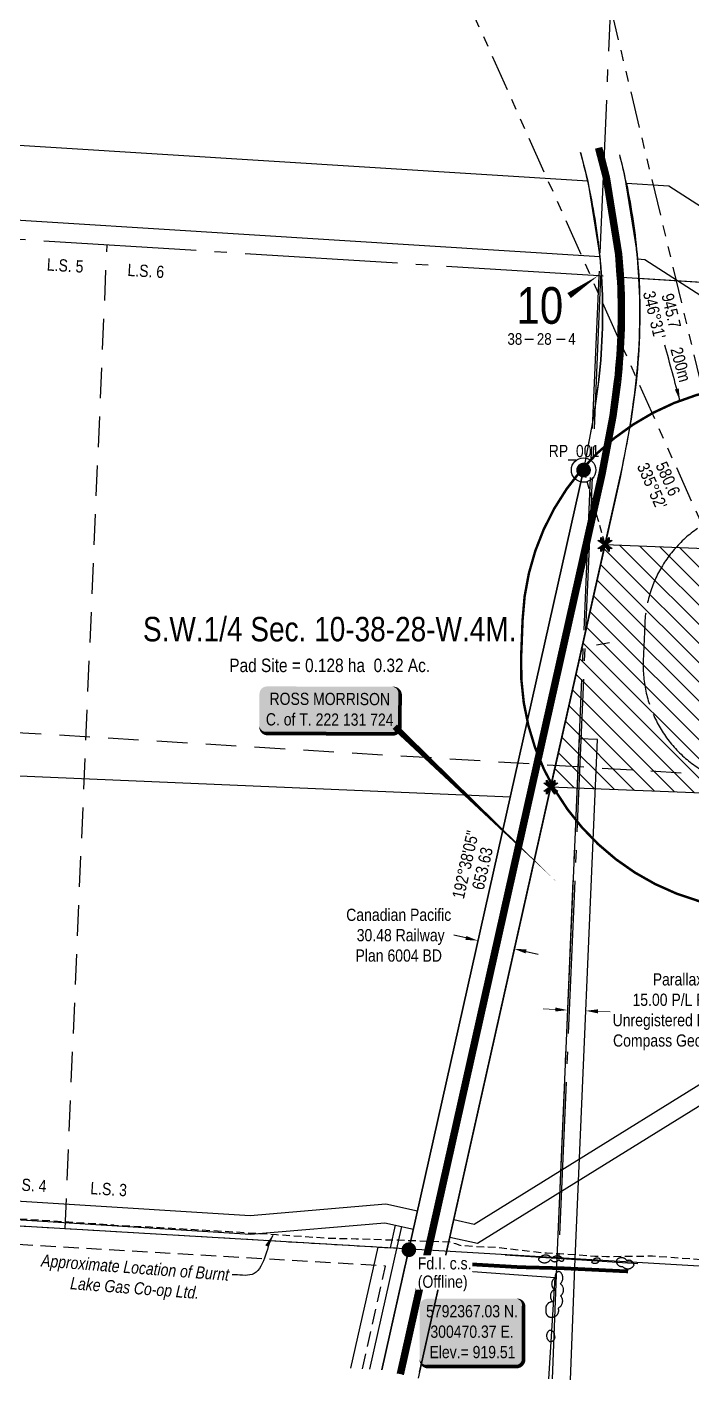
# Model space of a CAD drawing. Extents: x 296548 to 304697, y 5790571 to 5795015.
# Drawn here: x 300158 to 300702, y 5792261 to 5793367 of the extents above; entities that cross this region are included whole.
import ezdxf
from ezdxf.enums import TextEntityAlignment as Align

# ---------------------------------------------------------------- set-up
doc = ezdxf.new("R2010")
doc.units = 0
doc.header["$LTSCALE"] = 5
doc.header["$PDSIZE"] = 0.5
for name, pattern in [('0', [1, 1, 0]), ('DGN5', [5.86086, 1.95362, -3.90724]), ('foc-ACCESSROAD', [3.75, 2.5, -1.25]), ('foc-BUFFER', [16.75, 15, -1.75]), ('foc-DRILLPATH', [14.75, 6, -1.75, 1.75, -1.75, 1.75, -1.75]), ('foc-LSD', [8, 5, -3]), ('foc-QUARTERLINE', [33, 25, -3, 2, -3]), ('foc-TIELINE', [1.875, 1.25, -0.625]), ('foc-TRAV', [1.875, 1.25, -0.625]), ('UG_PIPE', [1.875, 1.25, -0.625])]:
    doc.linetypes.add(name, pattern=pattern)
doc.layers.get('Defpoints').update_dxf_attribs({"color": 9})
for name, color, linetype in [('10', 1, 'Continuous'), ('35', 37, 'Continuous'), ('9', 3, 'Continuous'), ('AS-FENCE', 48, 'foc-FENCE'), ('AS-PIPE-UG', 44, 'UG_PIPE'), ('AS-PIPE-UG-T', 44, 'Continuous'), ('AS-ROADS', 254, 'Continuous'), ('AUX-BUFFER', 7, 'foc-BUFFER'), ('BF_SLNET_arc', 7, 'Continuous'), ('C-AR', 13, 'foc-ACCESSROAD'), ('C-RW', 13, 'Continuous'), ('C-SYMBOL', 7, 'Continuous'), ('CG-NOTES', 7, 'Continuous'), ('DETAIL-T', 7, 'Continuous'), ('F-RW', 190, 'Continuous'), ('L-AREAREQUIRED', 7, 'Continuous'), ('L-BD', 7, 'Continuous'), ('L-BD1', 253, 'Continuous'), ('L-MON', 1, 'Continuous'), ('L-QSEC', 8, 'foc-QUARTERLINE'), ('L-SEC', 7, 'Continuous'), ('L-SECLBL', 7, 'Continuous'), ('L-SECQ', 8, 'foc-QUARTERLINE'), ('L-SECTION-LSD', 7, 'foc-LSD'), ('L-TIE', 7, 'foc-TIELINE'), ('L-TITLEDB', 4, 'Continuous'), ('L-TITLEDB-T', 4, 'Continuous'), ('P-LTO', 14, 'Continuous'), ('P-PDRILLPATH', 12, 'foc-DRILLPATH'), ('P-PROPOSED', 10, 'Continuous'), ('P-TRAV', 4, 'foc-TRAV'), ('T-BUSH', 110, '0')]:
    doc.layers.add(name, color=color, linetype=linetype)
doc.layers.add('C-RW-T', color=13, linetype='Continuous', lineweight=9)
doc.layers.add('P-PROPOSED-EXISTING-H', color=7, linetype='Continuous', true_color=0xffeebd)
doc.styles.add('100L', font='ARIALN.TTF', dxfattribs={"height": 11})
doc.styles.add('175L', font='ARIALN.TTF', dxfattribs={"height": 20})
doc.styles.add('80', font='ARIALN.TTF', dxfattribs={"height": 10})
doc.styles.add('80CG', font='ARIALN.TTF', dxfattribs={"height": 10})
doc.styles.add('80L', font='ARIALN.TTF', dxfattribs={"height": 10})
doc.styles.add('foc-LtypeFont', font='ARIALN.TTF', dxfattribs={"height": 7.35})
doc.styles.add('SIMPLEX', font='ARIALN.TTF')
doc.linetypes.add('foc-FENCE', pattern='A,10,-1,["X",foc-LtypeFont,S=0.2,R=0,X=-0.625,Y=-0.75],-1.24', length=12.24)
doc.dimstyles.new('CG2011', dxfattribs={"dimscale": 5, "dimtxt": 9, "dimasz": 2, "dimexe": 0.2, "dimexo": 0.0625, "dimgap": 0.5, "dimtad": 0, "dimtih": 1, "dimtoh": 1, "dimzin": 0, "dimdsep": 46, "dimtxsty": '80CG', "dimcen": 0.1, "dimse1": 1, "dimse2": 1, "dimclrd": 256, "dimclrt": 256, "dimaunit": 1, "dimadec": 4, "dimazin": 0, "dimtfac": 0.06, "dimtofl": 0, "dimtmove": 0, "dimatfit": 1, "dimfxl": 0.2, "dimtolj": 1, "dimtzin": 0, "dimlwd": -1, "dimarcsym": 0})
doc.dimstyles.new('Compass 5 000', dxfattribs={"dimscale": 5, "dimtxt": 9, "dimasz": 2, "dimexe": 0.2, "dimexo": 0.0625, "dimgap": 0.5, "dimtad": 0, "dimtih": 1, "dimtoh": 1, "dimzin": 0, "dimdsep": 46, "dimtxsty": '80CG', "dimcen": 0.1, "dimse1": 1, "dimse2": 1, "dimclrd": 256, "dimclrt": 256, "dimaunit": 1, "dimadec": 4, "dimazin": 0, "dimtfac": 0.06, "dimtofl": 0, "dimtmove": 0, "dimatfit": 1, "dimfxl": 0.2, "dimtolj": 1, "dimtzin": 0, "dimlwd": -1, "dimarcsym": 0})

# ---------------------------------------------------------------- blocks, each defined once
blk = doc.blocks.new('L-SECLBL')
at = {"layer": '9', "color": 7}
for p, q in [((-5.1, -27.8), (-12.3, -27.8)), ((20.7, -27.8), (13.5, -27.8))]:
    blk.add_line(p, q, dxfattribs=at)
at = {"layer": '10', "color": 2, "style": 'SIMPLEX'}
blk.add_attdef('SEC', text='', height=30, dxfattribs=at).set_placement((0, 0), align=Align.MIDDLE)
at = {"layer": '10', "color": 5, "style": '80L'}
blk.add_attdef('TWP', text='', height=9.5, dxfattribs=at).set_placement((-14.4, -27.4), align=Align.MIDDLE_RIGHT)
blk.add_attdef('RGE', text='', height=9.5, dxfattribs=at).set_placement((3.6, -27.4), align=Align.MIDDLE_CENTER)
blk.add_attdef('MER', text='', height=9.5, dxfattribs=at).set_placement((23.2, -27.4), align=Align.MIDDLE_LEFT)
blk = doc.blocks.new('*D403')
at = {"layer": 'Defpoints', "color": 0, "transparency": 16777216}
for p in [(300590.9, 5792905), (300620.7, 5792898.3), (300556.5, 5792613.2)]:
    blk.add_point(p, dxfattribs=at)
at = {"layer": 'L-TITLEDB-T', "transparency": 16777216}
for p, q in [((300517.1, 5792622.1), (300507.3, 5792624.3)), ((300566.3, 5792611), (300576.1, 5792608.8))]:
    blk.add_line(p, q, dxfattribs=at)
for points in [[(300517.4, 5792623.7), (300516.7, 5792620.5), (300526.8, 5792619.9)], [(300566.7, 5792612.7), (300565.9, 5792609.4), (300556.5, 5792613.2)]]:
    blk.add_solid(points, dxfattribs=at)
at = {"layer": 'L-TITLEDB-T', "transparency": 16777216, "insert": (300462.1, 5792624.3), "char_height": 10, "attachment_point": 5, "style": '80CG'}
blk.add_mtext('\\A1;Canadian Pacific\\P 30.48 Railway\\PPlan 6004 BD', dxfattribs=at)
blk = doc.blocks.new('*D405')
at = {"layer": 'C-RW-T', "transparency": 16777216}
for p, q in [((300590.2, 5792563.6), (300580.2, 5792564)), ((300625.1, 5792562.1), (300635.1, 5792561.7))]:
    blk.add_line(p, q, dxfattribs=at)
for points in [[(300590.2, 5792565.2), (300590.1, 5792561.9), (300600.2, 5792563.1)], [(300625.2, 5792563.7), (300625.1, 5792560.4), (300615.1, 5792562.5)]]:
    blk.add_solid(points, dxfattribs=at)
at = {"layer": 'Defpoints', "color": 0, "transparency": 16777216}
for p in [(300601.3, 5792590.1), (300616.3, 5792589.5), (300615.1, 5792562.5)]:
    blk.add_point(p, dxfattribs=at)
at = {"layer": 'C-RW-T', "transparency": 16777216, "insert": (300690.6, 5792561.7), "char_height": 10, "attachment_point": 5, "style": '80CG'}
blk.add_mtext('\\A1;Parallax\\P15.00 P/L R/W\\PUnregistered Plan by\\PCompass Geomatics', dxfattribs=at)
blk = doc.blocks.new('fdia')
at = {"color": 255, "const_width": 1}
blk.add_lwpolyline([(-0.5, 0, 1), (0.5, 0, 1)], format="xyb", close=True, dxfattribs=at)
blk = doc.blocks.new('Fdiaa')
blk.add_blockref('fdia', (0, 0))
blk = doc.blocks.new('fdib')
at = {"color": 1, "const_width": 1.6}
blk.add_lwpolyline([(-0.4, 0, 1), (0.4, 0, 1)], format="xyb", close=True, dxfattribs=at)
at = {"color": 1}
blk.add_circle((0, 0), 0.8, dxfattribs=at)
blk = doc.blocks.new('Fdibb')
blk.add_blockref('fdib', (0, 0))
blk = doc.blocks.new('fdicc')
for name in ['Fdibb', 'Fdiaa']:
    blk.add_blockref(name, (0, 0))
blk = doc.blocks.new('FDI')
blk.add_blockref('fdicc', (0, 0))
blk = doc.blocks.new('TEMP')
h = blk.add_hatch(color=255)
h.dxf.hatch_style = 1
h.paths.add_polyline_path([(0, 0.25), (-0.67, 1.15), (-0.67, 0.67), (-1.15, 0.67), (-0.25, 0), (-1.15, -0.67), (-0.67, -0.67), (-0.67, -1.15), (0, -0.25), (0.67, -1.15), (0.67, -0.67), (1.15, -0.67), (0.25, 0), (1.15, 0.67), (0.67, 0.67), (0.67, 1.15)])
h.paths.add_polyline_path([(0.57, 0.85), (0.57, 0.57), (0.85, 0.57), (0.08, 0), (0.85, -0.57), (0.57, -0.57), (0.57, -0.85), (0, -0.08), (-0.57, -0.85), (-0.57, -0.57), (-0.85, -0.57), (-0.08, 0), (-0.85, 0.57), (-0.57, 0.57), (-0.57, 0.85), (0, 0.08)], flags=16)
h = blk.add_hatch(color=1)
h.dxf.hatch_style = 1
h.paths.add_polyline_path([(0, 0.08), (-0.57, 0.85), (-0.57, 0.57), (-0.85, 0.57), (-0.08, 0), (-0.85, -0.57), (-0.57, -0.57), (-0.57, -0.85), (0, -0.08), (0.57, -0.85), (0.57, -0.57), (0.85, -0.57), (0.08, 0), (0.85, 0.57), (0.57, 0.57), (0.57, 0.85)])
at = {"color": 1}
for p, q in [((-0.08, 0), (0.08, 0)), ((0, 0.08), (0, -0.08))]:
    blk.add_line(p, q, dxfattribs=at)
at = {"color": 255, "flags": 128}
blk.add_lwpolyline([(-0.25, 0), (-1.15, 0.67), (-0.67, 0.67), (-0.67, 1.15), (0, 0.25), (0.67, 1.15), (0.67, 0.67), (1.15, 0.67), (0.25, 0), (1.15, -0.67), (0.67, -0.67), (0.67, -1.15), (0, -0.25), (-0.67, -1.15), (-0.67, -0.67), (-1.15, -0.67)], close=True, dxfattribs=at)
at = {"color": 1, "flags": 128}
blk.add_lwpolyline([(-0.08, 0), (-0.85, 0.57), (-0.57, 0.57), (-0.57, 0.85), (0, 0.08), (0.57, 0.85), (0.57, 0.57), (0.85, 0.57), (0.08, 0), (0.85, -0.57), (0.57, -0.57), (0.57, -0.85), (0, -0.08), (-0.57, -0.85), (-0.57, -0.57), (-0.85, -0.57)], close=True, dxfattribs=at)
blk = doc.blocks.new('*U438')
h = blk.add_hatch(color=254)
edge = h.paths.add_edge_path()
edge.add_line((-36.5, -28.5), (36.5, -28.5))
edge.add_arc((36.5, -22.5), 6, 270, 360)
edge.add_line((42.5, -22.5), (42.5, 21))
edge.add_arc((36.5, 21), 6, 0, 90)
edge.add_line((36.5, 27), (-36.5, 27))
edge.add_arc((-36.5, 21), 6, 90, 180)
edge.add_line((-42.5, 21), (-42.5, -22.5))
edge.add_arc((-36.5, -22.5), 6, 180, 270)
at = {"color": 1, "flags": 128}
blk.add_lwpolyline([(-36.5, -28.5, 3, 3, 0), (36.5, -28.5, 3, 3, 0.414214), (42.5, -22.5, 3, 3, 0), (42.5, 21, 3, 0, 0.414214), (36.5, 27, 0, 0, 0), (-36.5, 27, 0, 0, 0.414214), (-42.5, 21, 0, 0, 0), (-42.5, -22.5, 0, 3, 0.414214)], format="xyseb", close=True, dxfattribs=at)
blk.add_lwpolyline([(30.9, -19.2, 0, 10, 0), (0, 0, 5, 5, 0)], format="xyseb", dxfattribs=at)
at = {"color": 1, "style": '80'}
blk.add_attdef('ENTER_TEXT_001', (-36, -5), '', height=10, dxfattribs=at)
blk = doc.blocks.new('*U393')
h = blk.add_hatch(color=59)
edge = h.paths.add_edge_path()
edge.add_line((-51.5, -20), (51.5, -20))
edge.add_arc((51.5, -14), 6, 270, 360)
edge.add_line((57.5, -14), (57.5, 12.5))
edge.add_arc((51.5, 12.5), 6, 0, 90)
edge.add_line((51.5, 18.5), (-51.5, 18.5))
edge.add_arc((-51.5, 12.5), 6, 90, 180)
edge.add_line((-57.5, 12.5), (-57.5, -14))
edge.add_arc((-51.5, -14), 6, 180, 270)
at = {"color": 1, "flags": 128}
blk.add_lwpolyline([(-51.5, -20, 3, 3, 0), (51.5, -20, 3, 3, 0.414214), (57.5, -14, 3, 3, 0), (57.5, 12.5, 3, 0, 0.414214), (51.5, 18.5, 0, 0, 0), (-51.5, 18.5, 0, 0, 0.414214), (-57.5, 12.5, 0, 0, 0), (-57.5, -14, 0, 3, 0.414214)], format="xyseb", close=True, dxfattribs=at)
blk.add_lwpolyline([(-55.4, -13.5, 0, 7.5, 0), (0, 0, 0, 0, 0)], format="xyseb", dxfattribs=at)
at = {"color": 1, "style": '80'}
blk.add_attdef('ENTER_TEXT_001', (-36, -5), '', height=10, dxfattribs=at)

msp = doc.modelspace()

# ---------------------------------------------------------------- hatches: boundary and pattern name
at = {"layer": 'P-PROPOSED-EXISTING-H'}
h = msp.add_hatch(dxfattribs=at)
h.set_pattern_fill('ANSI31', color=256, scale=3.499843, angle=90, style=0)
h.set_pattern_definition([(135, (13.376, 259.857), (-7.85737153, -7.85737153), [])])
h.paths.add_polyline_path([(300630.873, 5792943.907), (300835.705, 5792935.835), (300829.805, 5792785.947), (300827.836, 5792735.988), (300586.384, 5792745.502)])

# ---------------------------------------------------------------- linework, layer by layer
at = {"layer": '35', "color": 3}
msp.add_circle((300613.333, 5793004.794), 10, dxfattribs=at)
at = {"layer": 'AS-FENCE', "flags": 128}
for points in [[(300610.785, 5793264.656), (300616.779, 5793241.154), (300626.749, 5793179.45), (300627.968, 5793163.402, -0.04383041), (300625.832, 5793078.776), (300622.12, 5793051.377), (300613.333, 5793004.794), (300613.333, 5793004.794), (300448.328, 5792268.72)], [(300642.743, 5793262.682), (300646.649, 5793247.363), (300657.042, 5793183.042), (300658.475, 5793164.173, -0.04215311), (300656.259, 5793076.338), (300652.216, 5793046.503), (300643.187, 5792998.634), (300478.068, 5792262.053)]]:
    msp.add_lwpolyline(points, format="xyb", dxfattribs=at)
for points in [[(301427.735, 5793113.121), (300658.606, 5793161.501)], [(300657.737, 5792355.575), (300549.215, 5792362.598)], [(300584.973, 5792261.589), (300590.08, 5792344.169), (300507.68, 5792350.038)]]:
    msp.add_lwpolyline(points, dxfattribs=at)
at = {"layer": 'AS-PIPE-UG', "flags": 128}
msp.add_lwpolyline([(299666.775, 5792414.262), (299681.471, 5792413.392), (299689.746, 5792413.108), (299739.354, 5792410.868), (299746.816, 5792413.531), (299751.809, 5792415.808), (299760.085, 5792415.88), (299801.14, 5792413.931), (299816.327, 5792413.104), (299875.188, 5792408.522), (299880.18, 5792409.326), (299895.729, 5792407.879), (299907.434, 5792407.401), (299915.118, 5792407.911), (299926.604, 5792409.772), (299938.753, 5792409.204), (299958.716, 5792406.48), (299986.965, 5792401.444), (299989.932, 5792401.334), (300004.21, 5792400.941), (300060.601, 5792398.272), (300104.552, 5792395.089), (300170.458, 5792391.272), (300228.643, 5792387.486), (300229.101, 5792387.141), (300259, 5792385.727), (300329.223, 5792381.642), (300361.975, 5792379.482), (300404.352, 5792376.579), (300427.292, 5792376.096), (300452.799, 5792375.171), (300461.492, 5792375.033), (300504.461, 5792373.419), (300508.448, 5792372.081), (300512.051, 5792370.704), (300524.88, 5792369.872), (300542.812, 5792368.992), (300583.123, 5792364.403), (300591.239, 5792364.018), (300599.355, 5792363.633), (300609.836, 5792362.797), (300622.508, 5792361.927), (300632.035, 5792361.585), (300669.62, 5792361.993), (300740.228, 5792357.046), (300776.847, 5792355.261), (300806.175, 5792353.064), (300874.138, 5792349.66), (300938.453, 5792345.531), (300939.491, 5792345.466), (300966.92, 5792344.306), (301000.935, 5792342.406), (301034.979, 5792339.709), (301069.735, 5792338.167), (301105.114, 5792335.344), (301133.768, 5792334.588), (301151.74, 5792336.936), (301172.886, 5792341.683), (301208, 5792349.2), (301240.068, 5792353.835), (301274.535, 5792359.469), (301307.576, 5792363.694), (301345.963, 5792369.202), (301379.604, 5792374.457), (301391.097, 5792375.718)], dxfattribs=at)
at = {"layer": 'AS-ROADS', "const_width": 3, "flags": 128}
msp.add_lwpolyline([(300504.907, 5792356.07), (300561.418, 5792352.789), (300596.086, 5792351.915), (300649.809, 5792349.329)], dxfattribs=at)
at = {"layer": 'AUX-BUFFER', "color": 251, "linetype": 'foc-BUFFER', "const_width": 2, "flags": 128}
msp.add_lwpolyline([(300961.945, 5792836.804), (300963.122, 5792866.757, 1), (300563.448, 5792882.466), (300562.272, 5792852.527, 1.00000848)], format="xyb", close=True, dxfattribs=at)
at = {"layer": 'AUX-BUFFER', "color": 251, "linetype": 'foc-BUFFER', "flags": 128}
msp.add_lwpolyline([(300862.026, 5792840.734), (300863.204, 5792870.684, 1), (300663.367, 5792878.539), (300662.19, 5792848.6, 1.00000007), (300862.026, 5792840.734)], format="xyb", dxfattribs=at)
at = {"layer": 'BF_SLNET_arc'}
msp.add_line((300623.996, 5792861.944), (300634.664, 5792863.831), dxfattribs=at)
at = {"layer": 'C-AR', "flags": 128}
msp.add_lwpolyline([(300432.426, 5792269.654), (300451.237, 5792353.696), (299791.257, 5792392.483)], dxfattribs=at)
at = {"layer": 'C-RW', "flags": 128}
for points in [[(300507.16, 5792391.828), (300523.735, 5792388.104), (301071.022, 5792727.022), (301050.689, 5792777.836), (301064.613, 5792783.409), (301089.625, 5792720.898), (300526.425, 5792372.126), (300503.879, 5792377.192)], [(299792.685, 5792427.702), (299792.102, 5792412.713), (299860.256, 5792409.822), (300340.709, 5792379.835), (300450.602, 5792389.131), (300474.137, 5792383.853), (300477.418, 5792398.489), (300451.635, 5792404.271), (300340.544, 5792394.874), (299861.041, 5792424.801)]]:
    msp.add_lwpolyline(points, close=True, dxfattribs=at)
for points in [[(300602.525, 5792260.558), (300606.435, 5792359.6), (300624.605, 5792784.432), (300609.619, 5792785.073), (300591.459, 5792360.48), (300587.549, 5792261.437)], [(300423.017, 5792270.207), (300445.18, 5792369.077), (300455.295, 5792368.483), (300459.477, 5792387.141), (300464.356, 5792386.047), (300438.189, 5792269.316)]]:
    msp.add_lwpolyline(points, dxfattribs=at)
at = {"layer": 'C-SYMBOL', "color": 3, "flags": 128}
msp.add_lwpolyline([(300590.639, 5792668.558, 0, 5, 0), (300458.86, 5792794.849, 0, 0, 0)], format="xyseb", dxfattribs=at)
at = {"layer": 'F-RW', "flags": 128}
for points in [[(299826.475, 5793229.633), (300626.749, 5793179.45, 0.03232644), (300616.779, 5793241.154), (299829.069, 5793290.541)], [(300648.367, 5793239.146, -0.03031612), (300657.474, 5793177.513), (300663.408, 5793177.148), (301411.304, 5792696.409), (301414.091, 5792767.097), (300683.042, 5793236.991)]]:
    msp.add_lwpolyline(points, format="xyb", close=True, dxfattribs=at)
at = {"layer": 'L-QSEC'}
for p, q in [((300625.806, 5793163.549), (299821.075, 5793214.154)), ((300625.806, 5793163.549), (300591.459, 5792360.48)), ((300627.305, 5793163.485), (300592.958, 5792360.416)), ((301427.735, 5793113.121), (300625.806, 5793163.549)), ((300591.459, 5792360.48), (300587.549, 5792261.437))]:
    msp.add_line(p, q, dxfattribs=at)
at = {"layer": 'L-SECLBL', "flags": 128}
msp.add_lwpolyline([(300625.834, 5793164.191, 0, 5, 0), (300601.506, 5793147.527, 0, 0, 0)], format="xyseb", dxfattribs=at)
at = {"layer": 'L-SECQ'}
msp.add_line((300660.159, 5793966.754), (300625.806, 5793163.548), dxfattribs=at)
at = {"layer": 'L-SECTION-LSD', "flags": 128}
for points in [[(300189.093, 5792384.128), (300223.441, 5793188.852)], [(300608.633, 5792762.015), (299803.901, 5792810.965)], [(301411.964, 5792713.154), (301361.137, 5792716.245), (300608.633, 5792762.015)]]:
    msp.add_lwpolyline(points, dxfattribs=at)
at = {"layer": 'L-TIE', "flags": 128}
msp.add_lwpolyline([(300613.333, 5793004.794), (300630.909, 5792943.861)], dxfattribs=at)
at = {"layer": 'L-TITLEDB', "linetype": 'Continuous'}
msp.add_line((300627.39, 5793172.189), (300627.372, 5793171.767), dxfattribs=at)
at = {"layer": 'L-TITLEDB', "linetype": 'DGN5', "const_width": 5, "flags": 128}
msp.add_lwpolyline([(300625.552, 5793268.422), (300631.714, 5793244.258), (300641.896, 5793181.246), (300643.171, 5793164.454, -0.04396637), (300640.956, 5793076.893), (300637.168, 5793048.94), (300628.26, 5793001.714), (300463.198, 5792265.386)], format="xyb", dxfattribs=at)
at = {"layer": 'L-TITLEDB', "linetype": 'Continuous'}
for points in [[(300623.129, 5793267.804), (300629.264, 5793243.749), (300639.411, 5793180.951), (300640.677, 5793164.282, -0.04394449), (300638.475, 5793077.202), (300634.699, 5793049.34), (300625.811, 5793002.219), (300460.759, 5792265.933)], [(300627.974, 5793269.039), (300634.164, 5793244.768), (300644.38, 5793181.541), (300645.665, 5793164.627, -0.04398808), (300643.436, 5793076.584), (300639.636, 5793048.541), (300630.709, 5793001.209), (300465.637, 5792264.839)]]:
    msp.add_lwpolyline(points, format="xyb", dxfattribs=at)
for points in [[(300448.328, 5792268.72), (300613.333, 5793004.794)], [(300479.157, 5792266.908), (300643.074, 5792998.127)]]:
    msp.add_lwpolyline(points, dxfattribs=at)
at = {"layer": 'L-TITLEDB', "flags": 128}
msp.add_lwpolyline([(299806.868, 5792769.346), (300553.44, 5792737.618)], dxfattribs=at)
at = {"layer": 'L-TITLEDB', "linetype": 'Continuous'}
for centre, radius, start, end in [((300145.165, 5793133.389), 483.769, 12.871217, 15.744083), ((300144.361, 5793134.023), 514.853, 11.781536, 14.470013), ((300145.186, 5793133.298), 483.769, 5.474417, 12.882269), ((300145.131, 5793133.301), 514.247, 4.931994, 11.877828), ((300145.193, 5793133.276), 483.764, 4.613731, 5.477103), ((300145.14, 5793133.255), 514.242, 3.148608, 4.937147), ((300145.129, 5793133.257), 483.778, 3.572422, 4.565689), ((300145.139, 5793133.246), 483.769, 353.535089, 3.573853), ((300145.136, 5793133.231), 514.247, 353.535008, 3.151264), ((299979.948, 5793152.343), 650.061, 351.064806, 353.501939), ((299889.347, 5793165.134), 772.007, 347.506541, 353.319856), ((299717.096, 5793197.962), 916.818, 347.836955, 350.799807)]:
    msp.add_arc(centre, radius, start, end, dxfattribs=at)
at = {"layer": 'P-LTO', "flags": 128}
msp.add_lwpolyline([(300602.525, 5792260.558), (300606.435, 5792359.6), (300624.605, 5792784.432), (300609.619, 5792785.073), (300591.459, 5792360.48), (300587.549, 5792261.437)], dxfattribs=at)
at = {"layer": 'P-PROPOSED', "flags": 128}
msp.add_lwpolyline([(300630.873, 5792943.907), (300835.705, 5792935.835), (300829.805, 5792785.947), (300827.836, 5792735.988), (300586.384, 5792745.502)], close=True, dxfattribs=at)
at = {"layer": 'P-TRAV'}
msp.add_line((300590.08, 5792344.169), (300590.808, 5792344.14), dxfattribs=at)
at = {"layer": 'T-BUSH', "flags": 128}
for points in [[(300593.129, 5792359.018, 0.52056705), (300597.252, 5792358.627, 0.52056705), (300587.349, 5792359.995, 0.52056705), (300577.386, 5792360.22, 0.52056705), (300576.526, 5792358.803, 0.52056705), (300586.319, 5792359.084, 0.52056705)], [(300619.948, 5792356.777, 0.52056705), (300626.956, 5792359.373, 0.52056705)], [(300640.275, 5792358.551, 0.52056705), (300645.288, 5792353.303, 0.52056705), (300654.602, 5792354.536, 0.52056705), (300648.8, 5792358.05, 0.52056705)], [(300587.604, 5792311.837, 0.52056705), (300592.578, 5792319.484, 0.52056705), (300594.564, 5792329.285, 0.52056705), (300594.146, 5792339.259, 0.52056705), (300593.467, 5792349.235, 0.52056705), (300590.383, 5792344.392, 0.52056705), (300589.313, 5792334.45, 0.52056705), (300588.244, 5792324.508, 0.52056705), (300582.563, 5792317.347, 0.52056705)], [(300586.03, 5792291.616, -0.52056705), (300585.48, 5792301.156, -0.52056705), (300589.359, 5792297.21, -0.52056705)]]:
    msp.add_lwpolyline(points, format="xyb", close=True, dxfattribs=at)

# ---------------------------------------------------------------- block references
at = {"layer": 'CG-NOTES'}
ref = msp.add_blockref('*U393', (300405.627, 5792809.171), dxfattribs=dict(at, rotation=359.8112606057675))
ref.add_attrib('ENTER_TEXT_001', 'ROSS MORRISON', (300356.352, 5792812.752), dxfattribs={"layer": '0', "color": 1, "height": 10, "rotation": 359.811261, "style": '80'})
ref.add_attrib('ENTER_TEXT_002', 'C. of T. 222 131 724', (300353.363, 5792795.918), dxfattribs={"layer": '0', "color": 1, "height": 10, "rotation": 359.811261, "style": '80'})
at = {"layer": 'DETAIL-T'}
ref = msp.add_blockref('*U438', (300521.815, 5792299.997), dxfattribs=dict(at, xscale=0.99995513, yscale=0.99995513, zscale=0.99995513))
ref.add_attrib('ENTER_TEXT_001', '5792367.03 N.', (300484.498, 5792311.769), dxfattribs={"layer": '0', "color": 1, "height": 9.99955, "style": '80'})
ref.add_attrib('ENTER_TEXT_002', '300470.37 E.', (300487.997, 5792295.062), dxfattribs={"layer": '0', "color": 1, "height": 9.99955, "style": '80'})
ref.add_attrib('ENTER_TEXT_003', 'Elev.= 919.51', (300487.23, 5792278.355), dxfattribs={"layer": '0', "color": 1, "height": 9.99955, "style": '80'})
at = {"layer": 'L-MON', "color": 2, "xscale": 4.999775599999977, "yscale": 4.999775599999977, "zscale": 4.999775599999977}
msp.add_blockref('FDI', (300613.333, 5793004.794), dxfattribs=at)
at = {"layer": 'L-MON'}
for name, p, xscale, yscale, zscale in [('TEMP', (300630.873, 5792943.907), 4.999775649999976, 4.999775649999976, 4.999775649999976), ('TEMP', (300586.434, 5792745.464), 4.999775649999976, 4.999775649999976, 4.999775649999976), ('FDI', (300470.365, 5792367.026), 4.999775599999978, 4.999775599999978, 4.999775599999978)]:
    msp.add_blockref(name, p, dxfattribs=dict(at, xscale=xscale, yscale=yscale, zscale=zscale))
at = {"layer": 'L-SECLBL', "color": 2}
msp.add_blockref('L-SECLBL', (300577.567, 5793139.429), dxfattribs=at).add_auto_attribs({'SEC': '10', 'TWP': '38', 'RGE': '28', 'MER': '4'})

# ---------------------------------------------------------------- texts
at = {"layer": '35', "color": 3, "style": '80'}
msp.add_attdef('RP_001', (300584.799, 5793015.406), 'RP', height=9.9996, dxfattribs=at)
at = {"layer": 'AUX-BUFFER', "insert": (300693.914, 5793106.242), "char_height": 9.9996, "attachment_point": 1, "rotation": 285.252718, "style": '80L'}
msp.add_mtext_dynamic_manual_height_columns('200m', width=6.84691, gutter_width=45, heights=[0], dxfattribs=at)
at = {"layer": 'C-SYMBOL', "color": 3, "insert": (300405.612, 5792884.699), "char_height": 19.9991, "width": 305.60702, "attachment_point": 2, "style": '175L'}
msp.add_mtext('S.W.1/4 Sec. 10-38-28-W.4M.', dxfattribs=at)
at = {"layer": 'L-AREAREQUIRED', "color": 5, "insert": (300405.627, 5792850.554), "char_height": 10.99951, "width": 197.93109, "attachment_point": 2, "style": '100L'}
msp.add_mtext('Pad Site = 0.128 ha  0.32 Ac.', dxfattribs=at)
at = {"layer": 'L-BD', "style": '80L'}
for s, p in [('192°38\'05"', (300516.641, 5792682.03)), ('653.63', (300530.545, 5792678.913))]:
    msp.add_text(s, height=9.9996, rotation=77.364927, dxfattribs=at).set_placement(p, align=Align.MIDDLE_CENTER)
at = {"layer": 'L-BD1', "color": 5, "style": '80L'}
for s, rotation, p in [("346°31'", 283.461048, (300671.288, 5793131.714)), ('945.7', 283.461048, (300685.146, 5793135.031)), ('580.6', 294.04492, (300682.42, 5792997.64)), ("335°52'", 294.04492, (300669.407, 5792991.834))]:
    msp.add_text(s, height=9.9996, rotation=rotation, dxfattribs=at).set_placement(p, align=Align.MIDDLE_CENTER)

# ---------------------------------------------------------------- dimensions: what is measured, and where the dimension line sits
at = {"layer": 'C-RW-T'}
dim = msp.add_linear_dim(base=(300615.137, 5792562.501), p1=(300601.293, 5792590.104), p2=(300616.279, 5792589.47), angle=357.577039, text='Parallax\\P15.00 P/L R/W\\PUnregistered Plan by\\PCompass Geomatics', dimstyle='Compass 5 000', dxfattribs=at)
dim.commit()
dim.dimension.update_dxf_attribs({"geometry": '*D405', "text_midpoint": (300690.618, 5792561.655), "dimtype": 161})
at = {"layer": 'L-TITLEDB-T', "color": 6}
dim = msp.add_linear_dim(base=(300556.546, 5792613.232), p1=(300590.944, 5792904.994), p2=(300620.677, 5792898.305), angle=347.32161, text='Canadian Pacific\\P 30.48 Railway\\PPlan 6004 BD', dimstyle='Compass 5 000', dxfattribs=at)
dim.commit()
dim.dimension.update_dxf_attribs({"geometry": '*D403', "text_midpoint": (300462.144, 5792624.31), "dimtype": 161})

# ---------------------------------------------------------------- leaders
at = {"layer": 'AUX-BUFFER', "path_type": 1}
msp.add_leader([(300692.227, 5793061.553), (300679.868, 5793106.879)], dimstyle='CG2011', override={"dimasz": 2, "dimgap": 0.5, "dimtad": 0}, dxfattribs=at)

# ---------------------------------------------------------------- next in the draw order: texts
at = {"layer": 'AS-PIPE-UG-T', "insert": (300169.936, 5792363.336), "char_height": 10, "attachment_point": 1, "rotation": 355.634988, "style": '80L', "bg_fill": 3, "box_fill_scale": 1.15, "bg_fill_color": 256, "bg_fill_true_color": 256, "bg_fill_transparency": 0}
msp.add_mtext_dynamic_manual_height_columns('\\pi0.049847;{\\fArial Narrow|b0|i1|c0|p34;Approximate Location of Burnt \\P\\pi25.231;Lake Gas Co-op Ltd.}', width=154.66313, gutter_width=50, heights=[0], dxfattribs=at)
at = {"layer": 'L-SECTION-LSD', "attachment_point": 1, "rotation": 356.519138, "style": '100L', "bg_fill": 3, "box_fill_scale": 1.5, "bg_fill_color": 256, "bg_fill_transparency": 0}
for s, width, insert, char_height in [('\\pi1.7599;L.S. 5', 30.40114, (300172.807, 5793178.116), 9.99955), ('L.S. 6', 30.48313, (300240.569, 5793173.571), 9.9996)]:
    msp.add_mtext_dynamic_manual_height_columns(s, width=width, gutter_width=55, heights=[0], dxfattribs=dict(at, insert=insert, char_height=char_height))

# ---------------------------------------------------------------- next in the draw order: linework, layer by layer
at = {"layer": 'C-AR', "flags": 128}
msp.add_lwpolyline([(300448.328, 5792268.72), (300470.491, 5792367.59), (299791.898, 5792407.471)], dxfattribs=at)
at = {"layer": 'P-PDRILLPATH', "flags": 128}
for points in [[(300762.458, 5792854.66), (300541.829, 5793774.222), (296712.07, 5794010.484)], [(300762.065, 5792844.668), (300524.732, 5793374.491), (296696.709, 5793610.71)]]:
    msp.add_lwpolyline(points, dxfattribs=at)

# ---------------------------------------------------------------- next in the draw order: leaders
at = {"layer": 'AS-PIPE-UG-T', "path_type": 1}
msp.add_leader([(300358.97, 5792378.824), (300342.151, 5792346.861), (300325.884, 5792346.585)], dimstyle='Compass 5 000', override={"dimgap": 0.5, "dimtad": 0}, dxfattribs=at)

# ---------------------------------------------------------------- next in the draw order: texts
at = {"layer": 'L-SECTION-LSD', "attachment_point": 1, "rotation": 356.519138, "style": '100L', "bg_fill": 3, "box_fill_scale": 1.5, "bg_fill_color": 256, "bg_fill_transparency": 0}
for s, width, insert, char_height in [('\\pi1.9873;L.S. 4', 30.53989, (300142.34, 5792426.037), 9.99955), ('L.S. 3', 30.37591, (300210.146, 5792422.519), 9.9996)]:
    msp.add_mtext_dynamic_manual_height_columns(s, width=width, gutter_width=55, heights=[0], dxfattribs=dict(at, insert=insert, char_height=char_height))

# ---------------------------------------------------------------- next in the draw order: linework, layer by layer
at = {"layer": 'L-SEC'}
msp.add_line((301396.194, 5792313.186), (299786.727, 5792407.857), dxfattribs=at)

# ---------------------------------------------------------------- next in the draw order: texts
at = {"layer": 'L-MON', "insert": (300477.691, 5792360.931), "char_height": 9.9996, "attachment_point": 1, "line_spacing_factor": 0.9, "style": '80L', "bg_fill": 3, "box_fill_scale": 1.15, "bg_fill_color": 256, "bg_fill_true_color": 256, "bg_fill_transparency": 0}
msp.add_mtext_dynamic_manual_height_columns('Fd.I. c.s.\\P(Offline)', width=43.06237, gutter_width=50, heights=[0], dxfattribs=at)

doc.saveas('drawing.dxf')
